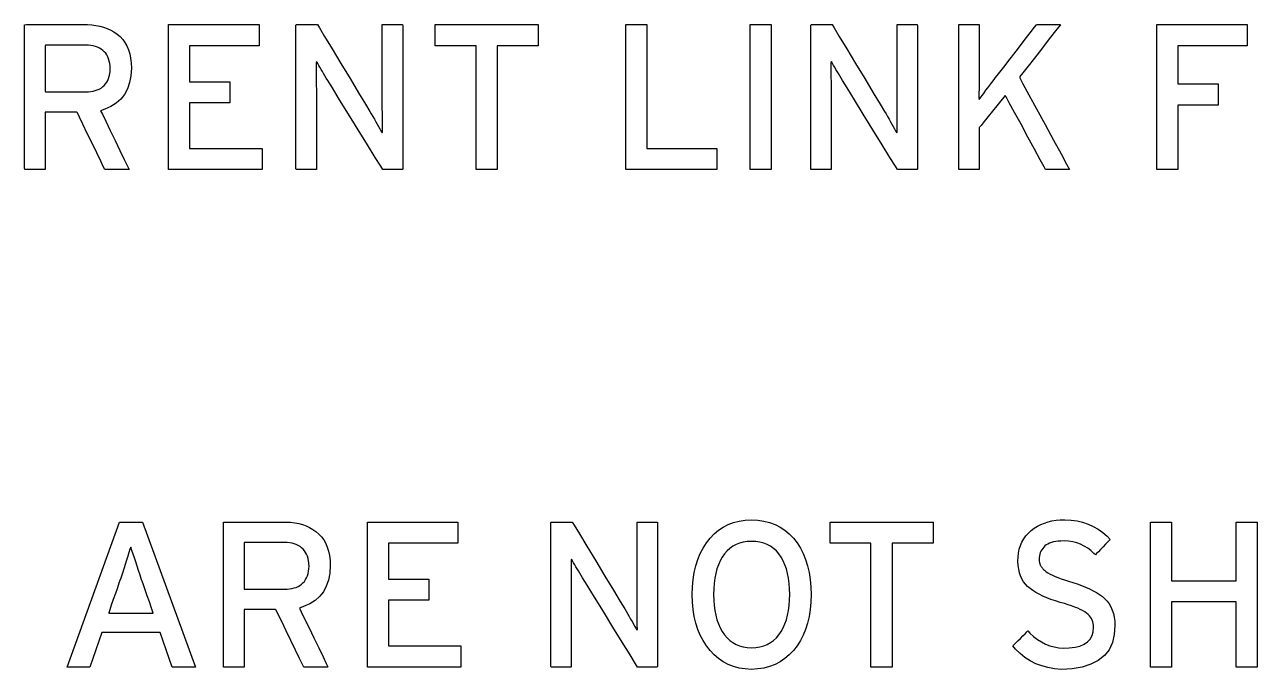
# Model space of a CAD drawing. Extents: x 1 to 47.7, y 0.2 to 35.
# Drawn here: x 12.215 to 14.445, y 21.796 to 22.962 of the extents above; entities that cross this region are included whole.
import ezdxf

# ---------------------------------------------------------------- set-up
doc = ezdxf.new("R2010")
doc.units = 0
doc.header["$MEASUREMENT"] = 0
doc.layers.add('7_0_____DWG', color=7, linetype='CONTINUOUS')

msp = doc.modelspace()

# ---------------------------------------------------------------- linework, layer by layer
at = {"layer": '7_0_____DWG'}
for points in [[(12.4084, 22.8839), (12.4074, 22.87), (12.405, 22.8574), (12.4011, 22.8461), (12.3958, 22.8362), (12.3891, 22.8275), (12.3809, 22.8202), (12.3713, 22.8142), (12.3602, 22.8095), (12.3526, 22.8067), (12.3558, 22.8001), (12.3619, 22.7875), (12.3699, 22.7711), (12.3787, 22.7528), (12.3876, 22.7345), (12.3954, 22.7184), (12.4012, 22.7063), (12.4041, 22.7003), (12.4034, 22.7), (12.3997, 22.7), (12.3939, 22.7), (12.3868, 22.7), (12.3792, 22.7), (12.3719, 22.7), (12.3658, 22.7), (12.3617, 22.7), (12.3603, 22.7), (12.3581, 22.7045), (12.3529, 22.7153), (12.3456, 22.7304), (12.3371, 22.7478), (12.3285, 22.7657), (12.3205, 22.7821), (12.3142, 22.795), (12.3105, 22.8026), (12.3095, 22.8038), (12.3056, 22.8038), (12.2987, 22.8038), (12.2897, 22.8038), (12.2799, 22.8038), (12.2702, 22.8038), (12.2617, 22.8038), (12.2555, 22.8038), (12.2526, 22.8038), (12.2525, 22.8012), (12.2525, 22.792), (12.2525, 22.7779), (12.2525, 22.7609), (12.2525, 22.7429), (12.2525, 22.7259), (12.2525, 22.7119), (12.2525, 22.7026), (12.2525, 22.7), (12.2506, 22.7), (12.2466, 22.7), (12.2411, 22.7), (12.2347, 22.7), (12.2283, 22.7), (12.2225, 22.7), (12.218, 22.7), (12.2155, 22.7), (12.2152, 22.703), (12.2152, 22.7222), (12.2152, 22.7549), (12.2152, 22.7963), (12.2152, 22.8415), (12.2152, 22.8856), (12.2152, 22.9237), (12.2152, 22.9509), (12.2152, 22.9623), (12.2187, 22.9624), (12.2291, 22.9624), (12.2446, 22.9624), (12.263, 22.9624), (12.2823, 22.9624), (12.3003, 22.9624), (12.3151, 22.9624), (12.3244, 22.9624), (12.3288, 22.9624), (12.3366, 22.962), (12.3441, 22.9611), (12.3512, 22.9597), (12.3581, 22.9578), (12.3646, 22.9554), (12.3709, 22.9525), (12.3768, 22.9491), (12.3825, 22.9452), (12.3878, 22.9408), (12.3925, 22.9357), (12.3966, 22.93), (12.4002, 22.9238), (12.403, 22.917), (12.4053, 22.9096), (12.4069, 22.9016), (12.408, 22.8931)], [(12.8628, 22.7), (12.8591, 22.706), (12.8493, 22.722), (12.8351, 22.7451), (12.8184, 22.7722), (12.801, 22.8004), (12.7849, 22.8266), (12.7717, 22.848), (12.7634, 22.8614), (12.7608, 22.8658), (12.7583, 22.8699), (12.7559, 22.8739), (12.7536, 22.8778), (12.7514, 22.8815), (12.7493, 22.8852), (12.7472, 22.8887), (12.7452, 22.8921), (12.7433, 22.8954), (12.7425, 22.8933), (12.7425, 22.887), (12.7425, 22.8805), (12.7426, 22.8737), (12.7426, 22.8668), (12.7427, 22.8597), (12.7427, 22.8524), (12.7428, 22.8449), (12.7429, 22.8371), (12.7429, 22.8323), (12.7429, 22.8201), (12.7429, 22.8017), (12.7429, 22.7797), (12.7429, 22.7563), (12.7429, 22.7343), (12.7429, 22.7159), (12.7429, 22.7037), (12.7428, 22.7), (12.7411, 22.7), (12.7373, 22.7), (12.7319, 22.7), (12.7258, 22.7), (12.7195, 22.7), (12.7137, 22.7), (12.7091, 22.7), (12.7064, 22.7), (12.7059, 22.7018), (12.7059, 22.7188), (12.7059, 22.7498), (12.7059, 22.7899), (12.7059, 22.8344), (12.7059, 22.8786), (12.7059, 22.9177), (12.7059, 22.9469), (12.7059, 22.9616), (12.7067, 22.9624), (12.7098, 22.9624), (12.7149, 22.9624), (12.7211, 22.9624), (12.7277, 22.9624), (12.7341, 22.9624), (12.7396, 22.9624), (12.7433, 22.9624), (12.7448, 22.9624), (12.7483, 22.9565), (12.7577, 22.941), (12.7712, 22.9185), (12.7871, 22.8921), (12.8037, 22.8647), (12.8191, 22.8392), (12.8316, 22.8184), (12.8395, 22.8053), (12.8422, 22.8008), (12.845, 22.7959), (12.8478, 22.7912), (12.8504, 22.7867), (12.8529, 22.7823), (12.8552, 22.7781), (12.8575, 22.7741), (12.8596, 22.7702), (12.8616, 22.7666), (12.8624, 22.7687), (12.8624, 22.7752), (12.8623, 22.7819), (12.8622, 22.7887), (12.8622, 22.7958), (12.8622, 22.803), (12.8621, 22.8104), (12.8621, 22.818), (12.8621, 22.8258), (12.8621, 22.8306), (12.8621, 22.8428), (12.8621, 22.8611), (12.8621, 22.8831), (12.8621, 22.9063), (12.8621, 22.9283), (12.8621, 22.9466), (12.8621, 22.9587), (12.8621, 22.9624), (12.8639, 22.9624), (12.8677, 22.9624), (12.8731, 22.9624), (12.8792, 22.9624), (12.8855, 22.9624), (12.8913, 22.9624), (12.8959, 22.9624), (12.8986, 22.9624), (12.8991, 22.9605), (12.8991, 22.9435), (12.8991, 22.9126), (12.8991, 22.8725), (12.8991, 22.828), (12.8991, 22.7838), (12.8991, 22.7447), (12.8991, 22.7154), (12.8991, 22.7008), (12.8984, 22.7), (12.8954, 22.7), (12.8907, 22.7), (12.8849, 22.7), (12.8787, 22.7), (12.8728, 22.7), (12.8677, 22.7), (12.8641, 22.7)], [(13.7937, 22.7), (13.79, 22.706), (13.7802, 22.722), (13.766, 22.7451), (13.7493, 22.7722), (13.732, 22.8004), (13.7158, 22.8266), (13.7027, 22.848), (13.6944, 22.8614), (13.6917, 22.8658), (13.6893, 22.8699), (13.6869, 22.8739), (13.6846, 22.8778), (13.6823, 22.8815), (13.6802, 22.8852), (13.6781, 22.8887), (13.6761, 22.8921), (13.6742, 22.8954), (13.6734, 22.8933), (13.6734, 22.887), (13.6735, 22.8805), (13.6735, 22.8737), (13.6735, 22.8668), (13.6736, 22.8597), (13.6736, 22.8524), (13.6737, 22.8449), (13.6738, 22.8371), (13.6738, 22.8323), (13.6738, 22.8201), (13.6738, 22.8017), (13.6738, 22.7797), (13.6738, 22.7563), (13.6738, 22.7343), (13.6738, 22.7159), (13.6738, 22.7037), (13.6738, 22.7), (13.6721, 22.7), (13.6682, 22.7), (13.6629, 22.7), (13.6567, 22.7), (13.6504, 22.7), (13.6446, 22.7), (13.64, 22.7), (13.6373, 22.7), (13.6369, 22.7018), (13.6369, 22.7188), (13.6369, 22.7498), (13.6369, 22.7899), (13.6369, 22.8344), (13.6369, 22.8786), (13.6369, 22.9177), (13.6369, 22.9469), (13.6369, 22.9616), (13.6376, 22.9624), (13.6408, 22.9624), (13.6458, 22.9624), (13.652, 22.9624), (13.6586, 22.9624), (13.665, 22.9624), (13.6705, 22.9624), (13.6743, 22.9624), (13.6757, 22.9624), (13.6792, 22.9565), (13.6886, 22.941), (13.7021, 22.9185), (13.7181, 22.8921), (13.7346, 22.8647), (13.75, 22.8392), (13.7626, 22.8184), (13.7705, 22.8053), (13.7731, 22.8008), (13.776, 22.7959), (13.7787, 22.7912), (13.7813, 22.7867), (13.7838, 22.7823), (13.7862, 22.7781), (13.7884, 22.7741), (13.7905, 22.7702), (13.7926, 22.7666), (13.7934, 22.7687), (13.7933, 22.7752), (13.7932, 22.7819), (13.7932, 22.7887), (13.7931, 22.7958), (13.7931, 22.803), (13.7931, 22.8104), (13.793, 22.818), (13.793, 22.8258), (13.793, 22.8306), (13.793, 22.8428), (13.793, 22.8611), (13.793, 22.8831), (13.793, 22.9063), (13.793, 22.9283), (13.793, 22.9466), (13.793, 22.9587), (13.7931, 22.9624), (13.7948, 22.9624), (13.7986, 22.9624), (13.804, 22.9624), (13.8102, 22.9624), (13.8165, 22.9624), (13.8222, 22.9624), (13.8268, 22.9624), (13.8295, 22.9624), (13.83, 22.9605), (13.83, 22.9435), (13.83, 22.9126), (13.83, 22.8725), (13.83, 22.828), (13.83, 22.7838), (13.83, 22.7447), (13.83, 22.7154), (13.83, 22.7008), (13.8293, 22.7), (13.8263, 22.7), (13.8216, 22.7), (13.8159, 22.7), (13.8096, 22.7), (13.8037, 22.7), (13.7986, 22.7), (13.7951, 22.7)], [(14.0618, 22.7), (14.0591, 22.7049), (14.052, 22.718), (14.0417, 22.7368), (14.0297, 22.759), (14.0172, 22.782), (14.0055, 22.8035), (13.996, 22.8209), (13.9901, 22.8319), (13.9885, 22.8343), (13.9859, 22.831), (13.9806, 22.8245), (13.9736, 22.8157), (13.9656, 22.8058), (13.9576, 22.7959), (13.9504, 22.7869), (13.9449, 22.78), (13.9418, 22.7762), (13.9415, 22.7748), (13.9415, 22.7692), (13.9415, 22.7598), (13.9415, 22.748), (13.9415, 22.7351), (13.9415, 22.7224), (13.9415, 22.7115), (13.9415, 22.7036), (13.9415, 22.7001), (13.9405, 22.7), (13.9371, 22.7), (13.9322, 22.7), (13.9262, 22.7), (13.9198, 22.7), (13.9139, 22.7), (13.9089, 22.7), (13.9056, 22.7), (13.9046, 22.7002), (13.9046, 22.7123), (13.9046, 22.7398), (13.9046, 22.7778), (13.9046, 22.8215), (13.9046, 22.8663), (13.9046, 22.9073), (13.9046, 22.9399), (13.9046, 22.9592), (13.9048, 22.9624), (13.9072, 22.9624), (13.9116, 22.9624), (13.9172, 22.9624), (13.9235, 22.9624), (13.9297, 22.9624), (13.9352, 22.9624), (13.9393, 22.9624), (13.9414, 22.9624), (13.9415, 22.9607), (13.9415, 22.9533), (13.9415, 22.9416), (13.9415, 22.9273), (13.9415, 22.9119), (13.9415, 22.8971), (13.9415, 22.8845), (13.9415, 22.8757), (13.9415, 22.8724), (13.9415, 22.8668), (13.9415, 22.8613), (13.9414, 22.8559), (13.9413, 22.8505), (13.9413, 22.8452), (13.9412, 22.8399), (13.941, 22.8347), (13.9409, 22.8295), (13.9415, 22.827), (13.9444, 22.8309), (13.9473, 22.835), (13.9505, 22.8392), (13.9537, 22.8436), (13.9572, 22.8482), (13.9608, 22.853), (13.9646, 22.8579), (13.9685, 22.863), (13.9711, 22.8665), (13.9767, 22.8736), (13.986, 22.8856), (13.9978, 22.9008), (14.0106, 22.9174), (14.0231, 22.9336), (14.034, 22.9477), (14.0419, 22.9578), (14.0454, 22.9623), (14.0466, 22.9624), (14.0505, 22.9624), (14.0563, 22.9624), (14.0634, 22.9624), (14.0708, 22.9624), (14.0778, 22.9624), (14.0837, 22.9624), (14.0876, 22.9624), (14.0887, 22.9623), (14.0852, 22.9579), (14.0774, 22.9479), (14.0666, 22.9342), (14.0542, 22.9183), (14.0415, 22.902), (14.0299, 22.8872), (14.0206, 22.8753), (14.0151, 22.8683), (14.0149, 22.866), (14.0207, 22.8552), (14.0314, 22.8355), (14.0453, 22.8099), (14.0607, 22.7815), (14.076, 22.7534), (14.0896, 22.7285), (14.0997, 22.7098), (14.1048, 22.7005), (14.1042, 22.7), (14.1007, 22.7), (14.0951, 22.7), (14.0882, 22.7), (14.0807, 22.7), (14.0736, 22.7), (14.0675, 22.7), (14.0633, 22.7)], [(12.3699, 22.8828), (12.3697, 22.8877), (12.3691, 22.8922), (12.3683, 22.8965), (12.3671, 22.9005), (12.3656, 22.9041), (12.3639, 22.9075), (12.3618, 22.9105), (12.3593, 22.9133), (12.3566, 22.9158), (12.3536, 22.9181), (12.3504, 22.9201), (12.3469, 22.9218), (12.3432, 22.9231), (12.3393, 22.9241), (12.3351, 22.9249), (12.3306, 22.9253), (12.3266, 22.9254), (12.3229, 22.9254), (12.3147, 22.9254), (12.3034, 22.9254), (12.2905, 22.9254), (12.2775, 22.9254), (12.2659, 22.9254), (12.2572, 22.9254), (12.2528, 22.9254), (12.2525, 22.9237), (12.2525, 22.9163), (12.2525, 22.9047), (12.2525, 22.8906), (12.2525, 22.8756), (12.2525, 22.8615), (12.2525, 22.8499), (12.2525, 22.8425), (12.2528, 22.8408), (12.2572, 22.8408), (12.2659, 22.8408), (12.2775, 22.8408), (12.2905, 22.8408), (12.3034, 22.8408), (12.3147, 22.8408), (12.3229, 22.8408), (12.3266, 22.8408), (12.3306, 22.8409), (12.3349, 22.8413), (12.3391, 22.842), (12.343, 22.843), (12.3466, 22.8443), (12.3501, 22.8458), (12.3533, 22.8477), (12.3563, 22.8499), (12.359, 22.8523), (12.3615, 22.8551), (12.3637, 22.8581), (12.3655, 22.8614), (12.367, 22.8651), (12.3682, 22.8691), (12.3691, 22.8733), (12.3697, 22.8779)], [(12.7679, 21.9839), (12.767, 21.97), (12.7646, 21.9574), (12.7607, 21.9461), (12.7554, 21.9362), (12.7487, 21.9275), (12.7405, 21.9202), (12.7308, 21.9142), (12.7198, 21.9095), (12.7122, 21.9067), (12.7154, 21.9), (12.7215, 21.8875), (12.7295, 21.8711), (12.7383, 21.8528), (12.7472, 21.8345), (12.755, 21.8184), (12.7608, 21.8063), (12.7637, 21.8003), (12.763, 21.8), (12.7593, 21.8), (12.7535, 21.8), (12.7464, 21.8), (12.7388, 21.8), (12.7315, 21.8), (12.7254, 21.8), (12.7213, 21.8), (12.7199, 21.8), (12.7177, 21.8045), (12.7125, 21.8153), (12.7052, 21.8304), (12.6967, 21.8478), (12.688, 21.8657), (12.6801, 21.8821), (12.6738, 21.895), (12.6701, 21.9026), (12.6691, 21.9038), (12.6652, 21.9038), (12.6583, 21.9038), (12.6493, 21.9038), (12.6395, 21.9038), (12.6298, 21.9038), (12.6213, 21.9038), (12.615, 21.9038), (12.6122, 21.9038), (12.6121, 21.9012), (12.6121, 21.892), (12.6121, 21.8779), (12.6121, 21.8609), (12.6121, 21.8429), (12.6121, 21.8259), (12.6121, 21.8119), (12.6121, 21.8026), (12.6121, 21.8), (12.6102, 21.8), (12.6062, 21.8), (12.6007, 21.8), (12.5943, 21.8), (12.5879, 21.8), (12.5821, 21.8), (12.5776, 21.8), (12.5751, 21.8), (12.5748, 21.803), (12.5748, 21.8222), (12.5748, 21.8549), (12.5748, 21.8963), (12.5748, 21.9415), (12.5748, 21.9856), (12.5748, 22.0237), (12.5748, 22.0509), (12.5748, 22.0623), (12.5782, 22.0624), (12.5887, 22.0624), (12.6042, 22.0624), (12.6226, 22.0624), (12.6419, 22.0624), (12.6599, 22.0624), (12.6747, 22.0624), (12.684, 22.0624), (12.6884, 22.0624), (12.6962, 22.062), (12.7037, 22.0611), (12.7108, 22.0597), (12.7177, 22.0578), (12.7242, 22.0554), (12.7305, 22.0525), (12.7364, 22.0491), (12.742, 22.0452), (12.7474, 22.0407), (12.7521, 22.0357), (12.7562, 22.03), (12.7597, 22.0238), (12.7626, 22.017), (12.7649, 22.0096), (12.7665, 22.0016), (12.7675, 21.993)], [(13.3237, 21.8), (13.32, 21.806), (13.3101, 21.822), (13.2959, 21.8451), (13.2792, 21.8722), (13.2619, 21.9003), (13.2457, 21.9266), (13.2326, 21.948), (13.2243, 21.9614), (13.2216, 21.9658), (13.2192, 21.9699), (13.2168, 21.9739), (13.2145, 21.9777), (13.2123, 21.9815), (13.2101, 21.9852), (13.208, 21.9887), (13.2061, 21.9921), (13.2041, 21.9954), (13.2034, 21.9933), (13.2034, 21.987), (13.2034, 21.9804), (13.2034, 21.9737), (13.2035, 21.9668), (13.2035, 21.9597), (13.2036, 21.9524), (13.2036, 21.9449), (13.2037, 21.9371), (13.2037, 21.9323), (13.2037, 21.9201), (13.2037, 21.9017), (13.2037, 21.8797), (13.2037, 21.8563), (13.2037, 21.8343), (13.2037, 21.8159), (13.2037, 21.8037), (13.2037, 21.8), (13.202, 21.8), (13.1981, 21.8), (13.1928, 21.8), (13.1866, 21.8), (13.1803, 21.8), (13.1745, 21.8), (13.1699, 21.8), (13.1672, 21.8), (13.1668, 21.8018), (13.1668, 21.8188), (13.1668, 21.8498), (13.1668, 21.8899), (13.1668, 21.9344), (13.1668, 21.9786), (13.1668, 22.0177), (13.1668, 22.0469), (13.1668, 22.0616), (13.1675, 22.0624), (13.1707, 22.0624), (13.1757, 22.0624), (13.1819, 22.0624), (13.1886, 22.0624), (13.195, 22.0624), (13.2004, 22.0624), (13.2042, 22.0624), (13.2056, 22.0624), (13.2091, 22.0565), (13.2185, 22.0409), (13.2321, 22.0185), (13.248, 21.9921), (13.2645, 21.9647), (13.2799, 21.9392), (13.2925, 21.9184), (13.3004, 21.9053), (13.3031, 21.9008), (13.3059, 21.8959), (13.3086, 21.8912), (13.3112, 21.8867), (13.3137, 21.8823), (13.3161, 21.8781), (13.3183, 21.8741), (13.3205, 21.8702), (13.3225, 21.8665), (13.3233, 21.8687), (13.3232, 21.8752), (13.3231, 21.8818), (13.3231, 21.8887), (13.323, 21.8958), (13.323, 21.903), (13.323, 21.9104), (13.323, 21.918), (13.323, 21.9258), (13.323, 21.9306), (13.323, 21.9428), (13.323, 21.9611), (13.323, 21.9831), (13.323, 22.0063), (13.323, 22.0282), (13.323, 22.0465), (13.323, 22.0587), (13.323, 22.0624), (13.3247, 22.0624), (13.3286, 22.0624), (13.3339, 22.0624), (13.3401, 22.0624), (13.3464, 22.0624), (13.3522, 22.0624), (13.3567, 22.0624), (13.3595, 22.0624), (13.3599, 22.0605), (13.3599, 22.0435), (13.3599, 22.0126), (13.3599, 21.9725), (13.3599, 21.928), (13.3599, 21.8838), (13.3599, 21.8447), (13.3599, 21.8154), (13.3599, 21.8008), (13.3592, 21.8), (13.3563, 21.8), (13.3516, 21.8), (13.3458, 21.8), (13.3396, 21.8), (13.3336, 21.8), (13.3285, 21.8), (13.325, 21.8)], [(13.6377, 21.9313), (13.6372, 21.9173), (13.636, 21.904), (13.6339, 21.8914), (13.6311, 21.8794), (13.6276, 21.8682), (13.6232, 21.8576), (13.6181, 21.8477), (13.6122, 21.8384), (13.6055, 21.8298), (13.5981, 21.822), (13.5901, 21.8152), (13.5815, 21.8095), (13.5724, 21.8047), (13.5626, 21.801), (13.5523, 21.7982), (13.5414, 21.7965), (13.5299, 21.7958), (13.5184, 21.7965), (13.5076, 21.7982), (13.4974, 21.801), (13.4877, 21.8047), (13.4787, 21.8095), (13.4703, 21.8152), (13.4624, 21.822), (13.4552, 21.8298), (13.4485, 21.8384), (13.4425, 21.8477), (13.4372, 21.8576), (13.4327, 21.8682), (13.4291, 21.8794), (13.4262, 21.8914), (13.4241, 21.904), (13.4229, 21.9173), (13.4224, 21.9313), (13.4229, 21.9452), (13.4241, 21.9586), (13.4262, 21.9712), (13.4291, 21.9832), (13.4327, 21.9945), (13.4372, 22.0052), (13.4425, 22.0152), (13.4485, 22.0246), (13.4552, 22.0332), (13.4624, 22.0409), (13.4703, 22.0476), (13.4787, 22.0532), (13.4877, 22.0579), (13.4974, 22.0616), (13.5076, 22.0642), (13.5184, 22.0659), (13.5299, 22.0666), (13.5414, 22.0659), (13.5523, 22.0642), (13.5626, 22.0616), (13.5724, 22.0579), (13.5815, 22.0532), (13.5901, 22.0476), (13.5981, 22.0409), (13.6055, 22.0332), (13.6122, 22.0246), (13.6181, 22.0152), (13.6232, 22.0052), (13.6276, 21.9945), (13.6311, 21.9832), (13.6339, 21.9712), (13.636, 21.9586), (13.6372, 21.9452)], [(14.187, 21.8753), (14.1859, 21.8588), (14.1824, 21.8441), (14.1764, 21.8314), (14.168, 21.8207), (14.157, 21.8118), (14.1437, 21.8049), (14.1278, 21.7999), (14.1095, 21.7968), (14.0904, 21.7958), (14.0779, 21.7968), (14.066, 21.7989), (14.0547, 21.8019), (14.044, 21.806), (14.0339, 21.8111), (14.0244, 21.8172), (14.0155, 21.8244), (14.0073, 21.8326), (14.0026, 21.8383), (14.0042, 21.84), (14.0073, 21.8431), (14.0114, 21.8471), (14.016, 21.8517), (14.0206, 21.8562), (14.0247, 21.8603), (14.0278, 21.8635), (14.0296, 21.8652), (14.0334, 21.8615), (14.0401, 21.8554), (14.047, 21.85), (14.0541, 21.8454), (14.0616, 21.8416), (14.0692, 21.8386), (14.0772, 21.8364), (14.0854, 21.8349), (14.0939, 21.8342), (14.1046, 21.8345), (14.1149, 21.8357), (14.1238, 21.838), (14.1313, 21.8412), (14.1375, 21.8454), (14.1423, 21.8506), (14.1458, 21.8568), (14.1479, 21.8639), (14.1486, 21.8721), (14.1485, 21.8757), (14.148, 21.8789), (14.1472, 21.882), (14.1461, 21.8849), (14.1447, 21.8877), (14.1429, 21.8904), (14.1409, 21.8929), (14.1385, 21.8953), (14.1357, 21.8976), (14.1325, 21.8998), (14.1287, 21.902), (14.1244, 21.9042), (14.1197, 21.9064), (14.1144, 21.9085), (14.1087, 21.9106), (14.1025, 21.9127), (14.0958, 21.9148), (14.0881, 21.917), (14.0795, 21.9196), (14.0714, 21.9224), (14.0638, 21.9253), (14.0567, 21.9284), (14.0502, 21.9316), (14.0442, 21.9349), (14.0387, 21.9384), (14.0337, 21.942), (14.0292, 21.9457), (14.0252, 21.9498), (14.0218, 21.9543), (14.0188, 21.9593), (14.0163, 21.9648), (14.0144, 21.9707), (14.013, 21.9771), (14.0121, 21.984), (14.0117, 21.9913), (14.0119, 21.999), (14.0127, 22.0063), (14.0141, 22.0133), (14.0162, 22.0199), (14.0189, 22.0261), (14.0222, 22.0319), (14.0261, 22.0374), (14.0306, 22.0424), (14.0358, 22.0471), (14.0412, 22.0512), (14.0469, 22.0548), (14.053, 22.0579), (14.0594, 22.0605), (14.0661, 22.0627), (14.0732, 22.0643), (14.0805, 22.0656), (14.0883, 22.0663), (14.0966, 22.0666), (14.1078, 22.066), (14.1185, 22.0644), (14.1287, 22.062), (14.1386, 22.0587), (14.1479, 22.0545), (14.1568, 22.0494), (14.1653, 22.0434), (14.1733, 22.0365), (14.1786, 22.0309), (14.1771, 22.0294), (14.1742, 22.0263), (14.1702, 22.0222), (14.1658, 22.0176), (14.1612, 22.0129), (14.1571, 22.0086), (14.1539, 22.0052), (14.152, 22.0033), (14.1492, 22.0057), (14.1437, 22.0107), (14.1378, 22.0152), (14.1316, 22.0189), (14.125, 22.0221), (14.1181, 22.0245), (14.1108, 22.0264), (14.1032, 22.0276), (14.0952, 22.0281), (14.0892, 22.028), (14.0845, 22.0277), (14.0801, 22.0271), (14.0761, 22.0263), (14.0723, 22.0253), (14.0689, 22.0241), (14.0658, 22.0226), (14.063, 22.021), (14.0605, 22.0191), (14.0583, 22.0169), (14.0564, 22.0146), (14.0547, 22.0122), (14.0532, 22.0097), (14.0521, 22.0071), (14.0512, 22.0043), (14.0505, 22.0014), (14.0502, 21.9984), (14.05, 21.9954), (14.0501, 21.9939), (14.0502, 21.9924), (14.0503, 21.991), (14.0506, 21.9896), (14.0509, 21.9883), (14.0512, 21.987), (14.0516, 21.9858), (14.0521, 21.9846), (14.0527, 21.9835), (14.0533, 21.9822), (14.0541, 21.981), (14.0549, 21.9798), (14.0559, 21.9786), (14.0569, 21.9774), (14.0581, 21.9762), (14.0594, 21.9751), (14.0608, 21.9739), (14.0628, 21.9724), (14.066, 21.9703), (14.0697, 21.9683), (14.074, 21.9662), (14.0787, 21.9641), (14.084, 21.9619), (14.0898, 21.9598), (14.0961, 21.9576), (14.1029, 21.9554), (14.1109, 21.953), (14.119, 21.9503), (14.1268, 21.9475), (14.1341, 21.9445), (14.141, 21.9414), (14.1475, 21.9381), (14.1535, 21.9347), (14.1591, 21.9311), (14.1643, 21.9274), (14.169, 21.9234), (14.1731, 21.919), (14.1767, 21.9141), (14.1798, 21.9088), (14.1823, 21.903), (14.1843, 21.8968), (14.1858, 21.8901), (14.1867, 21.8829)], [(13.5989, 21.9313), (13.5987, 21.9416), (13.5979, 21.9514), (13.5967, 21.9606), (13.595, 21.9693), (13.5929, 21.9775), (13.5902, 21.9851), (13.5871, 21.9922), (13.5835, 21.9988), (13.5794, 22.0048), (13.5748, 22.01), (13.5697, 22.0146), (13.5642, 22.0184), (13.5583, 22.0216), (13.5519, 22.0241), (13.545, 22.0259), (13.5376, 22.027), (13.5299, 22.0274), (13.5222, 22.027), (13.515, 22.0259), (13.5083, 22.0241), (13.5019, 22.0216), (13.4961, 22.0184), (13.4906, 22.0146), (13.4856, 22.01), (13.481, 22.0048), (13.4769, 21.9988), (13.4732, 21.9922), (13.47, 21.9851), (13.4673, 21.9775), (13.4651, 21.9693), (13.4634, 21.9606), (13.4622, 21.9514), (13.4614, 21.9416), (13.4612, 21.9313), (13.4614, 21.9211), (13.4622, 21.9114), (13.4634, 21.9023), (13.4651, 21.8937), (13.4673, 21.8856), (13.47, 21.878), (13.4732, 21.8709), (13.4769, 21.8644), (13.481, 21.8583), (13.4856, 21.8529), (13.4906, 21.8481), (13.4961, 21.8441), (13.5019, 21.8408), (13.5083, 21.8382), (13.515, 21.8364), (13.5222, 21.8353), (13.5299, 21.8349), (13.5376, 21.8353), (13.545, 21.8364), (13.5519, 21.8382), (13.5583, 21.8408), (13.5642, 21.8441), (13.5697, 21.8481), (13.5748, 21.8529), (13.5794, 21.8583), (13.5835, 21.8644), (13.5871, 21.8709), (13.5902, 21.878), (13.5929, 21.8856), (13.595, 21.8937), (13.5967, 21.9023), (13.5979, 21.9114), (13.5987, 21.9211)], [(12.4268, 21.9578), (12.4239, 21.9664), (12.4211, 21.9747), (12.4185, 21.9826), (12.416, 21.9902), (12.4136, 21.9975), (12.4114, 22.0043), (12.4093, 22.0109), (12.4074, 22.0171), (12.4057, 22.0135), (12.4038, 22.0071), (12.4018, 22.0004), (12.3996, 21.9933), (12.3972, 21.9858), (12.3946, 21.9779), (12.3919, 21.9696), (12.389, 21.961), (12.3875, 21.9565), (12.3858, 21.9515), (12.3829, 21.9432), (12.3793, 21.9329), (12.3755, 21.9219), (12.3719, 21.9117), (12.369, 21.9033), (12.3673, 21.8983), (12.3675, 21.8974), (12.3732, 21.8974), (12.3837, 21.8974), (12.3972, 21.8974), (12.4119, 21.8974), (12.426, 21.8974), (12.4379, 21.8974), (12.4457, 21.8974), (12.4479, 21.8975), (12.4467, 21.9009), (12.4442, 21.9081), (12.4408, 21.9178), (12.437, 21.9287), (12.4332, 21.9395), (12.43, 21.9488), (12.4277, 21.9553)], [(12.7295, 21.9828), (12.7293, 21.9877), (12.7287, 21.9922), (12.7279, 21.9965), (12.7267, 22.0004), (12.7252, 22.0041), (12.7234, 22.0075), (12.7213, 22.0105), (12.7189, 22.0133), (12.7162, 22.0158), (12.7132, 22.0181), (12.71, 22.0201), (12.7065, 22.0217), (12.7028, 22.0231), (12.6989, 22.0241), (12.6947, 22.0249), (12.6902, 22.0253), (12.6862, 22.0254), (12.6825, 22.0254), (12.6743, 22.0254), (12.663, 22.0254), (12.6501, 22.0254), (12.6371, 22.0254), (12.6255, 22.0254), (12.6168, 22.0254), (12.6124, 22.0254), (12.6121, 22.0237), (12.6121, 22.0163), (12.6121, 22.0047), (12.6121, 21.9906), (12.6121, 21.9756), (12.6121, 21.9614), (12.6121, 21.9498), (12.6121, 21.9425), (12.6124, 21.9408), (12.6168, 21.9408), (12.6255, 21.9408), (12.6371, 21.9408), (12.6501, 21.9408), (12.663, 21.9408), (12.6743, 21.9408), (12.6825, 21.9408), (12.6862, 21.9408), (12.6902, 21.9409), (12.6945, 21.9413), (12.6987, 21.942), (12.7026, 21.943), (12.7062, 21.9442), (12.7097, 21.9458), (12.7129, 21.9477), (12.7159, 21.9499), (12.7186, 21.9523), (12.7211, 21.955), (12.7233, 21.9581), (12.7251, 21.9614), (12.7266, 21.9651), (12.7278, 21.969), (12.7287, 21.9733), (12.7293, 21.9779)]]:
    msp.add_lwpolyline(points, close=True, dxfattribs=at)
for points in [[(12.4754, 22.7), (12.4754, 22.9624), (12.6392, 22.9624), (12.6392, 22.9243), (12.5135, 22.9243), (12.5135, 22.8591), (12.5865, 22.8591), (12.5865, 22.821), (12.5135, 22.821), (12.5135, 22.7381), (12.6447, 22.7381), (12.6447, 22.7), (12.4754, 22.7)], [(13.0697, 22.924), (13.0697, 22.7), (13.0317, 22.7), (13.0317, 22.924), (12.9575, 22.924), (12.9575, 22.9624), (13.144, 22.9624), (13.144, 22.924), (13.0697, 22.924)], [(13.3025, 22.7), (13.3025, 22.9624), (13.3405, 22.9624), (13.3405, 22.7384), (13.4673, 22.7384), (13.4673, 22.7), (13.3025, 22.7)], [(13.5272, 22.7), (13.5272, 22.9624), (13.5652, 22.9624), (13.5652, 22.7), (13.5272, 22.7)], [(14.3008, 22.924), (14.3008, 22.8551), (14.3738, 22.8551), (14.3738, 22.8167), (14.3008, 22.8167), (14.3008, 22.7), (14.2627, 22.7), (14.2627, 22.9624), (14.4265, 22.9624), (14.4265, 22.924), (14.3008, 22.924)], [(12.4819, 21.8), (12.46, 21.8623), (12.3549, 21.8623), (12.3331, 21.8), (12.2922, 21.8), (12.3867, 22.0624), (12.4285, 22.0624), (12.5241, 21.8), (12.4819, 21.8)], [(12.835, 21.8), (12.835, 22.0624), (12.9988, 22.0624), (12.9988, 22.0243), (12.873, 22.0243), (12.873, 21.9591), (12.9461, 21.9591), (12.9461, 21.921), (12.873, 21.921), (12.873, 21.8381), (13.0043, 21.8381), (13.0043, 21.8), (12.835, 21.8)], [(13.784, 22.0239), (13.784, 21.8), (13.7459, 21.8), (13.7459, 22.0239), (13.6718, 22.0239), (13.6718, 22.0624), (13.8582, 22.0624), (13.8582, 22.0239), (13.784, 22.0239)], [(14.4066, 21.8), (14.4066, 21.9177), (14.2896, 21.9177), (14.2896, 21.8), (14.2515, 21.8), (14.2515, 22.0624), (14.2896, 22.0624), (14.2896, 21.9561), (14.4066, 21.9561), (14.4066, 22.0624), (14.4446, 22.0624), (14.4446, 21.8), (14.4066, 21.8)]]:
    msp.add_lwpolyline(points, dxfattribs=at)

doc.saveas('drawing.dxf')
